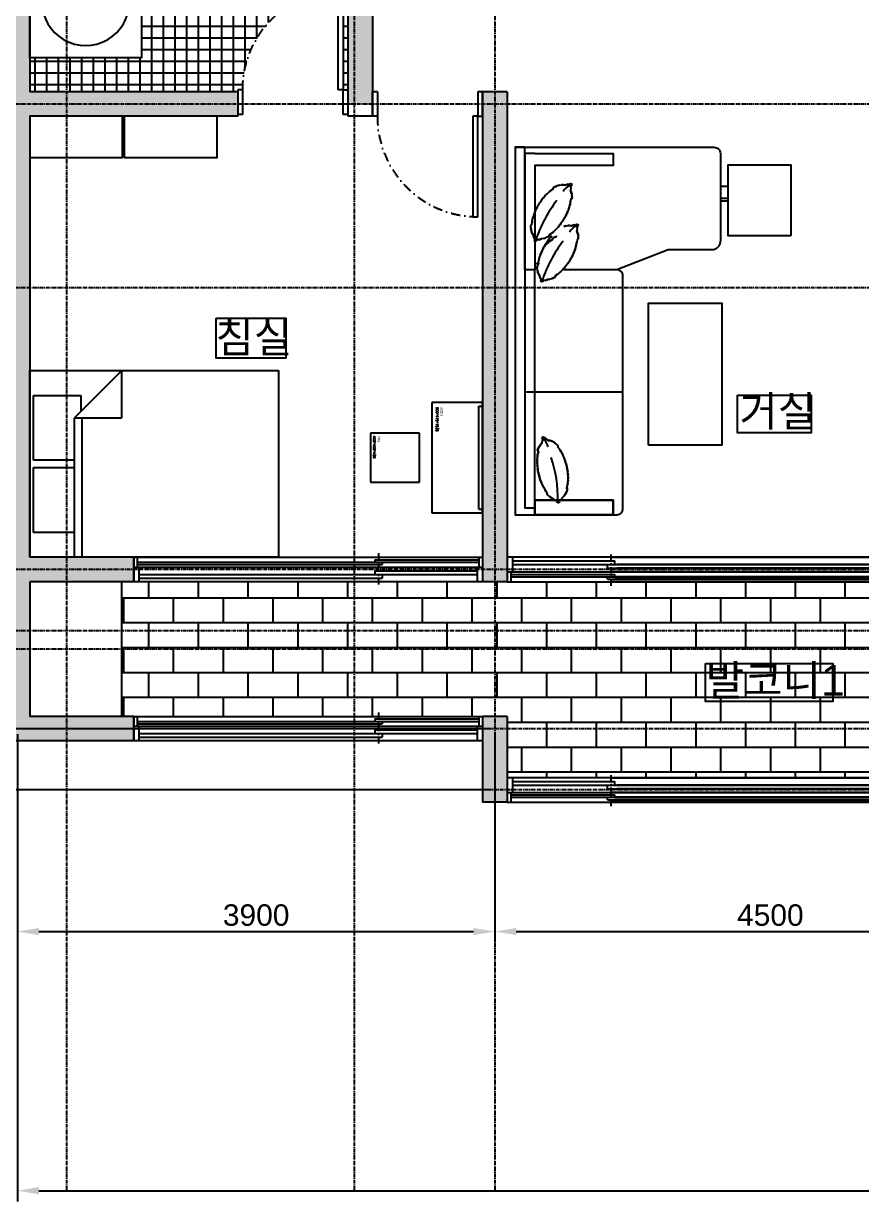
# Model space of a CAD drawing. Header units: millimetres. Extents: x 7699 to 36478, y 4216 to 23508.
# Drawn here: x 13811 to 20655, y 4216 to 13832 of the extents above; entities that cross this region are included whole.
import ezdxf

# ---------------------------------------------------------------- set-up
doc = ezdxf.new("R2010")
doc.units = ezdxf.units.MM
doc.linetypes.add('CENTER', pattern=[50.8, 31.75, -6.35, 6.35, -6.35])
doc.linetypes.add('DASHDOTX2', pattern=[50.8, 25.4, -12.7, 0, -12.7])
for name, color, linetype in [('1-47FUR-8HID', 9, 'Continuous'), ('CEN', 1, 'CENTER'), ('CON', 254, 'Continuous'), ('DIM', 7, 'Continuous'), ('FIN', 5, 'Continuous'), ('FUR', 6, 'Continuous'), ('HAT', 8, 'Continuous'), ('TXT', 2, 'Continuous'), ('WAL', 2, 'Continuous'), ('WIN', 4, 'Continuous'), ('참조선', 190, 'Continuous')]:
    doc.layers.add(name, color=color, linetype=linetype)
doc.styles.get("Standard").update_dxf_attribs({"font": 'arial.ttf'})
doc.styles.add('WHG', font='romans', dxfattribs={"bigfont": 'whgtxt'})
doc.dimstyles.new('사본 ISO-25', dxfattribs={"dimscale": 70, "dimtxt": 2.5, "dimasz": 2.5, "dimexe": 1.25, "dimexo": 0.625, "dimtad": 1, "dimdec": 0, "dimtxsty": 'Standard', "dimcen": 2.5, "dimadec": 0, "dimazin": 0, "dimtfac": 1, "dimtdec": 0, "dimtmove": 0, "dimatfit": 3, "dimfxl": 1, "dimarcsym": 0})

# ---------------------------------------------------------------- blocks, each defined once
blk = doc.blocks.new('창_2850')
for p, q in [((0, 200), (2850, 200)), ((0, 0), (0, 200)), ((0, 200), (2850, 200)), ((30, 120), (30, 200)), ((2820, 200), (2820, 120)), ((2850, 200), (2850, 0)), ((0, 120), (2850, 120)), ((30, 160), (2820, 160)), ((30, 140), (2030, 140)), ((45, 0), (45, 120)), ((1970, 180), (1970, 160)), ((1970, 180), (2820, 180)), ((2030, 160), (2030, 140)), ((2805, 120), (2805, 0)), ((2850, 0), (0, 0)), ((45, 60), (2805, 60)), ((45, 30), (2030, 30)), ((1970, 90), (2805, 90)), ((1970, 90), (1970, 60)), ((2030, 60), (2030, 30))]:
    blk.add_line(p, q)
at = {"linetype": 'DASHDOTX2', "ltscale": 2}
blk.add_line((2000, 232.8), (2000, -28.6), dxfattribs=at)
blk = doc.blocks.new('창_4300')
for p, q in [((0, 200), (3450, 200)), ((0, 0), (0, 200)), ((0, 200), (3450, 200)), ((30, 120), (30, 200)), ((4300, 200), (850, 200)), ((4300, 200), (850, 200)), ((4270, 120), (4270, 200)), ((4300, 0), (4300, 200)), ((0, 120), (3450, 120)), ((30, 160), (3420, 160)), ((30, 140), (880, 140)), ((45, 0), (45, 120)), ((820, 180), (820, 160)), ((820, 180), (3420, 180)), ((4300, 120), (850, 120)), ((3480, 180), (880, 180)), ((880, 160), (880, 140)), ((4270, 160), (880, 160)), ((3420, 160), (3420, 140)), ((4270, 140), (3420, 140)), ((3480, 180), (3480, 160)), ((4255, 0), (4255, 120)), ((3450, 0), (0, 0)), ((45, 60), (3405, 60)), ((45, 30), (880, 30)), ((820, 90), (3405, 90)), ((820, 90), (820, 60)), ((850, 0), (4300, 0)), ((880, 60), (880, 30)), ((3480, 90), (895, 90)), ((4255, 60), (895, 60)), ((3420, 60), (3420, 30)), ((4255, 30), (3420, 30)), ((3480, 90), (3480, 60))]:
    blk.add_line(p, q)
at = {"linetype": 'DASHDOTX2', "ltscale": 2}
for p, q in [((850, 232.8), (850, -28.6)), ((3450, 232.8), (3450, -28.6))]:
    blk.add_line(p, q, dxfattribs=at)
blk = doc.blocks.new('문_900')
for p, q in [((80, 1020), (40, 1020)), ((40, 1020), (40, 200)), ((80, 200), (80, 1020)), ((0, 200), (0, 0)), ((40, 200), (0, 200)), ((40, 0), (40, 200)), ((40, 200), (80, 200)), ((860, 0), (860, 200)), ((860, 200), (900, 200)), ((900, 200), (900, 0)), ((0, 0), (40, 0)), ((860, 0), (900, 0))]:
    blk.add_line(p, q)
at = {"linetype": 'DASHDOTX2', "ltscale": 3}
blk.add_arc((40, 200), 820, 0, 90, dxfattribs=at)
blk = doc.blocks.new('침대 - 퀸사이즈')
at = {"linetype": 'Continuous'}
for p, q in [((0, -80.00003), (0, 0)), ((0, 0), (59.99999, 0)), ((59.99999, 0), (59.99999, -80.00003)), ((7.99999, -1.2), (28.79998, -1.2)), ((7.99999, -14.4), (7.99999, -1.2)), ((28.79998, -1.2), (28.79998, -14.4)), ((31.19999, -1.2), (51.99999, -1.2)), ((31.19999, -14.4), (31.19999, -1.2)), ((51.99999, -1.2), (51.99999, -16.4)), ((0, -14.4), (44.8, -14.4)), ((59.99999, -29.6), (44.8, -14.4)), ((44.8, -14.4), (44.8, -29.6)), ((44.8, -16.8), (0, -16.8)), ((51.99999, -16.4), (46.79936, -16.4)), ((44.8, -29.6), (59.99999, -29.6)), ((59.99999, -80.00003), (0, -80.00003))]:
    blk.add_line(p, q, dxfattribs=at)
blk = doc.blocks.new('욕조 - 26 x 60 in.')
for p, q in [((8, -18), (10, -18)), ((9, -17), (9, -19))]:
    blk.add_line(p, q)
blk.add_lwpolyline([(0, -36), (0, 0), (60, 0), (60, -36)], close=True)
for points in [[(4, -30), (4, -6)], [(6, -4), (42, -4)], [(42, -32), (6, -32)]]:
    blk.add_lwpolyline(points)
for radius in [1.5, 1]:
    blk.add_circle((9, -18), radius)
for centre, radius, start, end in [((5.75, -5.75), 1.77, 81.8699, 188.1301), ((42, -18), 14, 270, 90), ((5.75, -30.25), 1.77, 171.8699, 278.1301)]:
    blk.add_arc(centre, radius, start, end)
blk = doc.blocks.new('*D71')
at = {"layer": 'Defpoints', "color": 0, "transparency": 16777216}
for p in [(17661.1, 8075), (10639.1, 7575), (17661.1, 7575)]:
    blk.add_point(p, dxfattribs=at)
at = {"layer": 'DIM', "color": 0, "lineweight": -2, "transparency": 16777216}
for p, q in [((17617.3, 8075), (10551.6, 8075)), ((10639.1, 7900), (10639.1, 7750)), ((17617.3, 7575), (10551.6, 7575))]:
    blk.add_line(p, q, dxfattribs=at)
at = {"layer": 'DIM', "color": 0, "transparency": 16777216}
for points in [[(10609.9, 7900), (10668.2, 7900), (10639.1, 8075)], [(10609.9, 7750), (10668.2, 7750), (10639.1, 7575)]]:
    blk.add_solid(points, dxfattribs=at)
at = {"layer": 'DIM', "color": 0, "transparency": 16777216, "insert": (10506, 7825), "char_height": 175, "attachment_point": 5, "rotation": 90}
blk.add_mtext('500', dxfattribs=at)
blk = doc.blocks.new('*D72')
at = {"layer": 'Defpoints', "color": 0, "transparency": 16777216}
for p in [(14161.1, 18775), (9834, 7575), (14161.1, 7575)]:
    blk.add_point(p, dxfattribs=at)
at = {"layer": 'DIM', "color": 0, "lineweight": -2, "transparency": 16777216}
for p, q in [((14117.3, 18775), (9746.5, 18775)), ((9834, 18600), (9834, 7750)), ((14117.3, 7575), (9746.5, 7575))]:
    blk.add_line(p, q, dxfattribs=at)
at = {"layer": 'DIM', "color": 0, "transparency": 16777216}
for points in [[(9804.8, 18600), (9863.2, 18600), (9834, 18775)], [(9804.8, 7750), (9863.2, 7750), (9834, 7575)]]:
    blk.add_solid(points, dxfattribs=at)
at = {"layer": 'DIM', "color": 0, "transparency": 16777216, "insert": (9700.9, 13175), "char_height": 175, "attachment_point": 5, "rotation": 90}
blk.add_mtext('11200', dxfattribs=at)
blk = doc.blocks.new('*D73')
at = {"layer": 'Defpoints', "color": 0, "transparency": 16777216}
for p in [(13761.1, 8075), (17661.1, 8075), (17661.1, 6419.3)]:
    blk.add_point(p, dxfattribs=at)
at = {"layer": 'DIM', "color": 0, "lineweight": -2, "transparency": 16777216}
for p, q in [((13761.1, 8031.3), (13761.1, 6331.8)), ((17661.1, 8031.3), (17661.1, 6331.8)), ((13936.1, 6419.3), (17486.1, 6419.3))]:
    blk.add_line(p, q, dxfattribs=at)
at = {"layer": 'DIM', "color": 0, "transparency": 16777216}
for points in [[(13936.1, 6448.5), (13936.1, 6390.1), (13761.1, 6419.3)], [(17486.1, 6448.5), (17486.1, 6390.1), (17661.1, 6419.3)]]:
    blk.add_solid(points, dxfattribs=at)
at = {"layer": 'DIM', "color": 0, "transparency": 16777216, "insert": (15711.1, 6552.5), "char_height": 175, "attachment_point": 5}
blk.add_mtext('3900', dxfattribs=at)
blk = doc.blocks.new('*D74')
at = {"layer": 'Defpoints', "color": 0, "transparency": 16777216}
for p in [(17661.1, 7575), (22161.1, 7575), (22161.1, 6419.3)]:
    blk.add_point(p, dxfattribs=at)
at = {"layer": 'DIM', "color": 0, "lineweight": -2, "transparency": 16777216}
for p, q in [((17661.1, 7531.3), (17661.1, 6331.8)), ((22161.1, 7531.3), (22161.1, 6331.8)), ((17836.1, 6419.3), (21986.1, 6419.3))]:
    blk.add_line(p, q, dxfattribs=at)
at = {"layer": 'DIM', "color": 0, "transparency": 16777216}
for points in [[(17836.1, 6448.5), (17836.1, 6390.1), (17661.1, 6419.3)], [(21986.1, 6448.5), (21986.1, 6390.1), (22161.1, 6419.3)]]:
    blk.add_solid(points, dxfattribs=at)
at = {"layer": 'DIM', "color": 0, "transparency": 16777216, "insert": (19911.1, 6552.4), "char_height": 175, "attachment_point": 5}
blk.add_mtext('4500', dxfattribs=at)
blk = doc.blocks.new('*D76')
at = {"layer": 'Defpoints', "color": 0, "transparency": 16777216}
for p in [(13761.1, 7575), (30561.1, 7575), (30561.1, 4303.3)]:
    blk.add_point(p, dxfattribs=at)
at = {"layer": 'DIM', "color": 0, "lineweight": -2, "transparency": 16777216}
for p, q in [((13761.1, 7531.3), (13761.1, 4215.8)), ((30561.1, 7531.3), (30561.1, 4215.8)), ((13936.1, 4303.3), (30386.1, 4303.3))]:
    blk.add_line(p, q, dxfattribs=at)
at = {"layer": 'DIM', "color": 0, "transparency": 16777216}
for points in [[(13936.1, 4332.5), (13936.1, 4274.1), (13761.1, 4303.3)], [(30386.1, 4332.5), (30386.1, 4274.1), (30561.1, 4303.3)]]:
    blk.add_solid(points, dxfattribs=at)
at = {"layer": 'DIM', "color": 0, "transparency": 16777216, "insert": (22161.1, 4436.4), "char_height": 175, "attachment_point": 5}
blk.add_mtext('16800', dxfattribs=at)

msp = doc.modelspace()

# ---------------------------------------------------------------- hatches: boundary and pattern name
at = {"layer": 'CON'}
h = msp.add_hatch(color=256, dxfattribs=at)
h.dxf.hatch_style = 1
h.paths.add_polyline_path([(15386.1, 18775), (14161.1, 18775), (14161.1, 17275), (14261.1, 17275), (14261.1, 18675), (15386.1, 18675)])
h.paths.add_polyline_path([(14161.1, 18875), (14061.1, 18875), (14061.1, 18775), (14161.1, 18775)])
h.paths.add_polyline_path([(15386.1, 18875), (14161.1, 18875), (14161.1, 18775), (15386.1, 18775)])
h.paths.add_polyline_path([(14161.1, 18775), (14061.1, 18775), (14061.1, 17275), (14161.1, 17275)])
h.paths.add_polyline_path([(14261.1, 17275), (14161.1, 17275), (14161.1, 15175), (16511.1, 15175), (16511.1, 15275), (14261.1, 15275)])
h.paths.add_polyline_path([(14161.1, 17275), (14061.1, 17275), (14061.1, 15275), (13761.1, 15275), (13761.1, 15175), (14161.1, 15175)])
h.paths.add_polyline_path([(14161.1, 15175), (13761.1, 15175), (13761.1, 13175), (14161.1, 13175), (14161.1, 13275), (13861.1, 13275), (13861.1, 15075), (14161.1, 15075)])
h.paths.add_polyline_path([(13761.1, 15175), (13661.1, 15175), (13661.1, 13175), (13761.1, 13175)])
h.paths.add_polyline_path([(16511.1, 15175), (14161.1, 15175), (14161.1, 15075), (16461.1, 15075), (16461.1, 13175), (16511.1, 13175)])
h.paths.add_polyline_path([(13761.1, 15275), (13661.1, 15275), (13661.1, 15175), (13761.1, 15175)])
h.paths.add_polyline_path([(16661.1, 15275), (16511.1, 15275), (16511.1, 15175), (16661.1, 15175)])
h.paths.add_polyline_path([(16661.1, 15175), (16511.1, 15175), (16511.1, 13175), (16661.1, 13175)])
h.paths.add_polyline_path([(15561.1, 13175), (14161.1, 13175), (14161.1, 13075), (15561.1, 13075)])
h.paths.add_polyline_path([(15561.1, 13275), (14161.1, 13275), (14161.1, 13175), (15561.1, 13175)], flags=17)
h.paths.add_polyline_path([(14161.1, 13175), (13761.1, 13175), (13761.1, 11675), (13861.1, 11675), (13861.1, 13075), (14161.1, 13075)])
h.paths.add_polyline_path([(13761.1, 13175), (13661.1, 13175), (13661.1, 11675), (13761.1, 11675)])
h.paths.add_polyline_path([(13761.1, 11675), (13661.1, 11675), (13661.1, 9375), (13761.1, 9375)])
h.paths.add_polyline_path([(13861.1, 11675), (13761.1, 11675), (13761.1, 9375), (14161.1, 9375), (14161.1, 9475), (13861.1, 9475)])
h.paths.add_polyline_path([(13761.1, 8725), (13661.1, 8725), (13661.1, 8075), (13761.1, 8075)])
h.paths.add_polyline_path([(13861.1, 8725), (13761.1, 8725), (13761.1, 8075), (14161.1, 8075), (14161.1, 8175), (13861.1, 8175)])
h.paths.add_polyline_path([(13861.1, 8875), (13761.1, 8875), (13761.1, 8725), (13861.1, 8725)])
h.paths.add_polyline_path([(13761.1, 8875), (13661.1, 8875), (13661.1, 8725), (13761.1, 8725)])
h.paths.add_polyline_path([(13761.1, 9375), (13661.1, 9375), (13661.1, 8875), (13761.1, 8875)])
h.paths.add_polyline_path([(13861.1, 9275), (14161.1, 9275), (14161.1, 9375), (13761.1, 9375), (13761.1, 8875), (13861.1, 8875)])
h.paths.add_polyline_path([(14711.1, 9375), (14161.1, 9375), (14161.1, 9275), (14711.1, 9275)])
h.paths.add_polyline_path([(14711.1, 9475), (14161.1, 9475), (14161.1, 9375), (14711.1, 9375)])
h.paths.add_polyline_path([(14711.1, 8175), (14161.1, 8175), (14161.1, 8075), (14711.1, 8075)])
h.paths.add_polyline_path([(13761.1, 8075), (13661.1, 8075), (13661.1, 7975), (13761.1, 7975)])
h.paths.add_polyline_path([(14161.1, 8075), (13761.1, 8075), (13761.1, 7975), (14161.1, 7975)])
h.paths.add_polyline_path([(14711.1, 8075), (14161.1, 8075), (14161.1, 7975), (14711.1, 7975)])
h.paths.add_polyline_path([(17661.1, 18875), (16961.1, 18875), (16961.1, 18775), (17661.1, 18775)])
h.paths.add_polyline_path([(17661.1, 18775), (16961.1, 18775), (16961.1, 18675), (17561.1, 18675), (17561.1, 17275), (17661.1, 17275)])
h.paths.add_polyline_path([(18111.1, 18775), (17661.1, 18775), (17661.1, 17275), (17761.1, 17275), (17761.1, 18675), (18111.1, 18675)])
h.paths.add_polyline_path([(18111.1, 18875), (17661.1, 18875), (17661.1, 18775), (18111.1, 18775)])
h.paths.add_polyline_path([(17661.1, 17275), (17561.1, 17275), (17561.1, 15175), (17661.1, 15175)])
h.paths.add_polyline_path([(17761.1, 17275), (17661.1, 17275), (17661.1, 15175), (17761.1, 15175)])
h.paths.add_polyline_path([(17661.1, 13175), (17561.1, 13175), (17561.1, 11675), (17661.1, 11675)])
h.paths.add_polyline_path([(17761.1, 13175), (17661.1, 13175), (17661.1, 11675), (17761.1, 11675)])
h.paths.add_polyline_path([(17761.1, 13275), (17661.1, 13275), (17661.1, 13175), (17761.1, 13175)])
h.paths.add_polyline_path([(17661.1, 13275), (17561.1, 13275), (17561.1, 13175), (17661.1, 13175)])
h.paths.add_polyline_path([(17661.1, 11675), (17561.1, 11675), (17561.1, 9375), (17661.1, 9375)])
h.paths.add_polyline_path([(17761.1, 11675), (17661.1, 11675), (17661.1, 9375), (17761.1, 9375), (17761.1, 9475)])
h.paths.add_polyline_path([(17661.1, 9375), (17561.1, 9375), (17561.1, 9275), (17661.1, 9275)])
h.paths.add_polyline_path([(17761.1, 9375), (17661.1, 9375), (17661.1, 9275), (17761.1, 9275)])
h.paths.add_polyline_path([(17661.1, 8075), (17561.1, 8075), (17561.1, 7975), (17561.1, 7575), (17661.1, 7575)])
h.paths.add_polyline_path([(17761.1, 8075), (17661.1, 8075), (17661.1, 7575), (17761.1, 7575), (17761.1, 7675)])
h.paths.add_polyline_path([(17661.1, 8175), (17561.1, 8175), (17561.1, 8075), (17661.1, 8075)])
h.paths.add_polyline_path([(17761.1, 8175), (17661.1, 8175), (17661.1, 8075), (17761.1, 8075)])
h.paths.add_polyline_path([(17661.1, 7575), (17561.1, 7575), (17561.1, 7475), (17661.1, 7475)])
h.paths.add_polyline_path([(17761.1, 7575), (17661.1, 7575), (17661.1, 7475), (17761.1, 7475)])
h.paths.add_polyline_path([(21261.1, 18875), (19011.1, 18875), (19011.1, 18775), (21261.1, 18775)])
h.paths.add_polyline_path([(21261.1, 18775), (19011.1, 18775), (19011.1, 18675), (21261.1, 18675)])
h.paths.add_polyline_path([(22161.1, 18875), (21261.1, 18875), (21261.1, 18775), (22161.1, 18775)])
h.paths.add_polyline_path([(22161.1, 18775), (21261.1, 18775), (21261.1, 18675), (22161.1, 18675)])
h.paths.add_polyline_path([(29161.1, 18875), (27411.1, 18875), (22161.1, 18875), (22161.1, 18775), (29161.1, 18775)])
h.paths.add_polyline_path([(29161.1, 18775), (22161.1, 18775), (22161.1, 18675), (24611.1, 18675), (27411.1, 18675), (29061.1, 18675), (29061.1, 17775), (24611.1, 17775), (24611.1, 17275), (24711.1, 17275), (24711.1, 17675), (29061.1, 17675), (29061.1, 17275), (29161.1, 17275)])
h.paths.add_polyline_path([(29261.1, 18775), (29161.1, 18775), (29161.1, 17275), (29261.1, 17275)])
h.paths.add_polyline_path([(29261.1, 18875), (29161.1, 18875), (29161.1, 18775), (29261.1, 18775)])
h.paths.add_polyline_path([(29161.1, 17275), (29061.1, 17275), (29061.1, 15525), (25611.1, 15525), (25611.1, 15425), (29061.1, 15425), (29061.1, 15175), (29161.1, 15175)])
h.paths.add_polyline_path([(29261.1, 17275), (29161.1, 17275), (29161.1, 15175), (29261.1, 15175)])
h.paths.add_polyline_path([(24711.1, 17275), (24611.1, 17275), (24611.1, 17175), (24611.1, 15425), (24711.1, 15425)])
h.paths.add_polyline_path([(29161.1, 15175), (29061.1, 15175), (29061.1, 14425), (29161.1, 14425)])
h.paths.add_polyline_path([(29261.1, 15075), (29261.1, 15175), (29161.1, 15175), (29161.1, 14425), (29261.1, 14425)])
h.paths.add_polyline_path([(29161.1, 13525), (29061.1, 13525), (29061.1, 13275), (22161.1, 13275), (22161.1, 13175), (29161.1, 13175)])
h.paths.add_polyline_path([(29261.1, 13525), (29161.1, 13525), (29161.1, 13175), (30561.1, 13175), (30561.1, 13275), (29261.1, 13275)])
h.paths.add_polyline_path([(30561.1, 13175), (29161.1, 13175), (29161.1, 13075), (30461.1, 13075), (30461.1, 11675), (30561.1, 11675)])
h.paths.add_polyline_path([(29161.1, 13175), (22161.1, 13175), (22161.1, 13075), (22261.1, 13075), (29161.1, 13075)])
h.paths.add_polyline_path([(30661.1, 13275), (30561.1, 13275), (30561.1, 13175), (30661.1, 13175)])
h.paths.add_polyline_path([(30661.1, 13175), (30561.1, 13175), (30561.1, 11675), (30661.1, 11675)])
h.paths.add_polyline_path([(30561.1, 11675), (30461.1, 11675), (30461.1, 9375), (30561.1, 9375)])
h.paths.add_polyline_path([(30661.1, 11675), (30561.1, 11675), (30561.1, 9375), (30661.1, 9375)])
h.paths.add_polyline_path([(22161.1, 13175), (22061.1, 13175), (22061.1, 13075), (22161.1, 13075)])
h.paths.add_polyline_path([(22161.1, 13275), (22061.1, 13275), (22061.1, 13175), (22161.1, 13175)])
h.paths.add_polyline_path([(22261.1, 11675), (22161.1, 11675), (22161.1, 9375), (22261.1, 9375)])
h.paths.add_polyline_path([(22161.1, 11675), (22061.1, 11675), (22061.1, 9375), (22161.1, 9375)])
h.paths.add_polyline_path([(22161.1, 12175), (22061.1, 12175), (22061.1, 11675), (22161.1, 11675)])
h.paths.add_polyline_path([(22261.1, 12175), (22161.1, 12175), (22161.1, 11675), (22261.1, 11675)])
h.paths.add_polyline_path([(22161.1, 9375), (22061.1, 9375), (22061.1, 8875), (22161.1, 8875)])
h.paths.add_polyline_path([(22161.1, 8875), (22061.1, 8875), (22061.1, 8725), (22161.1, 8725)])
h.paths.add_polyline_path([(22161.1, 8725), (22061.1, 8725), (22061.1, 8075), (22161.1, 8075)])
h.paths.add_polyline_path([(22161.1, 8075), (22061.1, 8075), (22061.1, 7575), (22161.1, 7575)])
h.paths.add_polyline_path([(22161.1, 7575), (22061.1, 7575), (22061.1, 7475), (22161.1, 7475)])
h.paths.add_polyline_path([(22261.1, 7575), (22161.1, 7575), (22161.1, 7475), (22261.1, 7475)])
h.paths.add_polyline_path([(22261.1, 7975), (22261.1, 8075), (22161.1, 8075), (22161.1, 7575), (22261.1, 7575)])
h.paths.add_polyline_path([(22261.1, 8725), (22161.1, 8725), (22161.1, 8075), (22261.1, 8075), (22261.1, 8175)])
h.paths.add_polyline_path([(22261.1, 8775), (22261.1, 8875), (22161.1, 8875), (22161.1, 8725), (22261.1, 8725)])
h.paths.add_polyline_path([(22261.1, 9375), (22161.1, 9375), (22161.1, 8875), (22261.1, 8875)])
h.paths.add_polyline_path([(29161.1, 8175), (28661.1, 8175), (28661.1, 8075), (29161.1, 8075)])
h.paths.add_polyline_path([(29161.1, 8075), (28661.1, 8075), (28661.1, 7975), (29161.1, 7975)])
h.paths.add_polyline_path([(30561.1, 8075), (29161.1, 8075), (29161.1, 7975), (30561.1, 7975)])
h.paths.add_polyline_path([(30561.1, 8725), (30461.1, 8725), (30461.1, 8175), (29161.1, 8175), (29161.1, 8075), (30561.1, 8075)])
h.paths.add_polyline_path([(30661.1, 8075), (30561.1, 8075), (30561.1, 7975), (30661.1, 7975)])
h.paths.add_polyline_path([(30661.1, 8725), (30561.1, 8725), (30561.1, 8075), (30661.1, 8075)])
h.paths.add_polyline_path([(30661.1, 8875), (30561.1, 8875), (30561.1, 8725), (30661.1, 8725)])
h.paths.add_polyline_path([(30561.1, 8875), (30461.1, 8875), (30461.1, 8775), (30461.1, 8725), (30561.1, 8725)])
h.paths.add_polyline_path([(30561.1, 9375), (30461.1, 9375), (30461.1, 8875), (30561.1, 8875)])
h.paths.add_polyline_path([(30661.1, 9375), (30561.1, 9375), (30561.1, 8875), (30661.1, 8875)])
at = {"layer": 'FIN'}
h = msp.add_hatch(dxfattribs=at)
h.set_pattern_fill('NET', color=256, scale=30)
h.paths.add_polyline_path([(28198.5, 17275), (28083, 17275), (28083, 16935), (27523, 16935), (27351.6, 17106.4), (25552.8, 17106.4), (25552.8, 17275), (25159.6, 17275, -0.448423), (25004.3, 16840.4, -0.132891), (24951.2, 16840.4, -0.448423), (24795.9, 17275), (24711.1, 17275), (24711.1, 15628.2), (24751.1, 15628.2), (24751.1, 16448.2), (24791.1, 16448.2), (24791.1, 16447.2, -0.399992), (25571.1, 15628.2), (25611.1, 15628.2), (25611.1, 15525), (29061.1, 15525), (29061.1, 16058), (28198.5, 16058)])
h.paths.add_polyline_path([(26546.8, 16388.6), (26546.8, 16768), (27327.5, 16768), (27327.5, 16388.6)], flags=0)
h.paths.add_polyline_path([(25552.8, 17675), (25244.5, 17675), (25244.5, 17471.8), (25079.4, 17471.8), (25130.2, 17319.5, -0.043191), (25159.6, 17275), (25552.8, 17275)])
h.paths.add_polyline_path([(24876.2, 17471.8), (24800, 17471.8), (24800, 17433.7), (24723.8, 17433.7), (24723.8, 17459.1), (24774.6, 17459.1), (24774.6, 17471.8), (24711.1, 17471.8), (24711.1, 17275), (24795.9, 17275, -0.043185), (24825.4, 17319.4)])
h.paths.add_polyline_path([(28198.5, 17675), (28083, 17675), (28083, 17275), (28198.5, 17275)])
h.paths.add_polyline_path([(16381.1, 14109.8), (16381.1, 14110.8), (16421.1, 14110.8), (16421.1, 13290.8), (16461.1, 13290.8), (16461.1, 15075), (15779.8, 15075), (15779.8, 14535), (14879.8, 14535), (14879.8, 15075), (14775.5, 15075), (14775.5, 13551), (14161.1, 13551), (14161.1, 13275), (15561.1, 13275), (15561.1, 13290.8), (15601.1, 13290.8, -0.399992)])
h.paths.add_polyline_path([(14802.3, 14024.9), (14802.3, 14360.2), (15627.8, 14360.2), (15627.8, 14024.9)], flags=16)
h.paths.add_polyline_path([(15992, 14714.7), (16042.8, 14867.1), (15966.6, 14867.1), (15966.6, 14829), (15890.4, 14829), (15890.4, 14854.4), (15941.2, 14854.4), (15941.2, 14867.1), (15877.7, 14867.1), (15877.7, 15070.3), (16411.1, 15070.3), (16411.1, 14867.1), (16246, 14867.1), (16296.8, 14714.7, -0.501323), (16170.9, 14235.6, -0.132891), (16117.8, 14235.6, -0.501317)], flags=16)
h.paths.add_polyline_path([(16042.8, 14714.7), (16246, 14714.7, -0.48008), (16186.1, 14269.6, -0.215004), (16102.6, 14269.6, -0.48008)], flags=0)
h.paths.add_polyline_path([(15903.1, 14917.9), (15903.1, 15019.5, -0.5), (15928.5, 15044.9), (16360.3, 15044.9, -0.5), (16385.7, 15019.5), (16385.7, 14917.9, -0.5), (16360.3, 14892.5), (15928.5, 14892.5, -0.5)], flags=0)
h.paths.add_polyline_path([(14161.1, 13551), (13861.1, 13551), (13861.1, 13275), (14161.1, 13275)])
h.paths.add_polyline_path([(26500, 16382.5), (27418.3, 16382.5), (27418.3, 16811.3), (26500, 16811.3)], flags=24)
h.paths.add_polyline_path([(14751.5, 13981.1), (15669.8, 13981.1), (15669.8, 14409.9), (14751.5, 14409.9)], flags=25)
at = {"layer": 'HAT'}
h = msp.add_hatch(dxfattribs=at)
h.set_pattern_fill('AR-B816', color=256)
h.paths.add_polyline_path([(21261.1, 9275), (18611.1, 9275), (17761.1, 9275), (17661.1, 9275), (17661.1, 8875), (21261.1, 8875)])
h.paths.add_polyline_path([(21261.1, 8875), (17661.1, 8875), (17661.1, 8725), (21261.1, 8725)])
h.paths.add_polyline_path([(21261.1, 8725), (17661.1, 8725), (17661.1, 8175), (17761.1, 8175), (17761.1, 8075), (21261.1, 8075)])
h.paths.add_polyline_path([(21261.1, 8075), (17761.1, 8075), (17761.1, 7675), (21211.1, 7675), (21261.1, 7675)])
h.paths.add_polyline_path([(22061.1, 8075), (21261.1, 8075), (21261.1, 7675), (22061.1, 7675)])
h.paths.add_polyline_path([(22061.1, 8625), (22061.1, 8725), (21261.1, 8725), (21261.1, 8075), (22061.1, 8075)])
h.paths.add_polyline_path([(22061.1, 8875), (21261.1, 8875), (21261.1, 8725), (22061.1, 8725)])
h.paths.add_polyline_path([(22061.1, 9275), (21261.1, 9275), (21261.1, 8875), (22061.1, 8875)])
h.paths.add_polyline_path([(29061.1, 18675), (27411.1, 18675), (24811.1, 18675), (24811.1, 18635, -0.399992), (25630.1, 17855), (25631.1, 17855), (25631.1, 17815), (24811.1, 17815), (24811.1, 17775), (29061.1, 17775)])
h.paths.add_polyline_path([(26426.6, 18012.9), (27441.1, 18012.9), (27441.1, 18441.1), (26426.6, 18441.1)], flags=24)
h = msp.add_hatch(dxfattribs=at)
h.set_pattern_fill('AR-B816', color=256)
h.paths.add_polyline_path([(16511.1, 9275), (14711.1, 9275), (14611.1, 9275), (14611.1, 8875), (16511.1, 8875)])
h.paths.add_polyline_path([(16511.1, 8875), (14611.1, 8875), (14611.1, 8725), (16511.1, 8725)])
h.paths.add_polyline_path([(16511.1, 8725), (14611.1, 8725), (14611.1, 8175), (14711.1, 8175), (16511.1, 8175)])
h.paths.add_polyline_path([(17661.1, 9275), (17561.1, 9275), (16511.1, 9275), (16511.1, 8875), (17661.1, 8875)])
h.paths.add_polyline_path([(17661.1, 8875), (16511.1, 8875), (16511.1, 8725), (17661.1, 8725)])
h.paths.add_polyline_path([(17661.1, 8725), (16511.1, 8725), (16511.1, 8175), (17561.1, 8175), (17661.1, 8175)])

# ---------------------------------------------------------------- linework, layer by layer
at = {"layer": '1-47FUR-8HID'}
msp.add_lwpolyline([(18648.7, 12822.2), (18648.7, 12824)], dxfattribs=at)
at = {"layer": 'CEN'}
for p, q in [((14161.1, 22325.7), (14161.1, 4303.3)), ((16511.1, 22325.7), (16511.1, 4303.3)), ((17661.1, 22325.7), (17661.1, 4303.3)), ((36477.9, 13175), (8879.4, 13175)), ((36477.9, 11675), (8879.4, 11675)), ((36477.9, 9375), (8879.4, 9375)), ((36477.9, 8875), (8879.4, 8875)), ((36477.9, 8725), (8879.4, 8725)), ((36477.9, 8075), (8879.4, 8075)), ((36477.9, 7575), (8879.4, 7575))]:
    msp.add_line(p, q, dxfattribs=at)
at = {"layer": 'FUR'}
for p, q in [((17826.3, 12822.2), (17826.3, 11822.2)), ((17906.3, 12822.2), (18686.3, 12822.2)), ((19448.4, 11984.1), (19075.2, 11984.1)), ((17986.3, 11872.2), (18015.7, 11872.2)), ((18006, 11850.6), (18014.5, 11861)), ((18006, 11850.6), (18014.5, 11861)), ((18008.2, 11819.1), (18006.4, 11835)), ((18008.2, 11819.1), (18006.4, 11835)), ((18017.3, 11788), (18011.8, 11803.2)), ((18017.3, 11788), (18011.8, 11803.2)), ((18700.4, 10822.2), (17906.3, 10822.2)), ((18706.3, 9872.2), (18706.3, 9902.2))]:
    msp.add_line(p, q, dxfattribs=at)
at = {"layer": 'FUR', "color": 9}
for p, q in [((18157.7, 12503), (18172.6, 12508.8)), ((18157.7, 12503), (18172.6, 12508.8)), ((18188.3, 12513.1), (18204.3, 12515.3)), ((18188.3, 12513.1), (18204.3, 12515.3)), ((18048.3, 12398.4), (18053.8, 12405.5)), ((18048.3, 12398.4), (18053.8, 12405.5)), ((18059.7, 12412.7), (18065.9, 12420.1)), ((18059.7, 12412.7), (18065.9, 12420.1)), ((18072.7, 12427.6), (18079.9, 12435.2)), ((18072.7, 12427.6), (18079.9, 12435.2)), ((18096.2, 12451.1), (18105.4, 12459.3)), ((18096.2, 12451.1), (18105.4, 12459.3)), ((18115.5, 12467.5), (18126.5, 12475.7)), ((18115.5, 12467.5), (18126.5, 12475.7)), ((18138.4, 12483.7), (18143.6, 12496.1)), ((18138.4, 12483.7), (18143.6, 12496.1)), ((18281.2, 12499), (18279.7, 12469.8)), ((18281.2, 12499), (18279.7, 12469.8)), ((18288.8, 12438.7), (18290.6, 12422.8)), ((18288.8, 12438.7), (18290.6, 12422.8)), ((17992.9, 12304.6), (17996.6, 12312.8)), ((17992.9, 12304.6), (17996.6, 12312.8)), ((18008, 12335.7), (18011.9, 12342.9)), ((18008, 12335.7), (18011.9, 12342.9)), ((18016, 12350), (18020.1, 12357)), ((18016, 12350), (18020.1, 12357)), ((18024.4, 12363.9), (18028.8, 12370.8)), ((18024.4, 12363.9), (18028.8, 12370.8)), ((18033.3, 12377.6), (18038.1, 12384.5)), ((18033.3, 12377.6), (18038.1, 12384.5)), ((18265.3, 12323.3), (18261.9, 12313.4)), ((18265.3, 12323.3), (18261.9, 12313.4)), ((18271.8, 12345.1), (18268.6, 12333.9)), ((18271.8, 12345.1), (18268.6, 12333.9)), ((18277.3, 12369.8), (18274.7, 12357.1)), ((18277.3, 12369.8), (18274.7, 12357.1)), ((18280.9, 12397.7), (18279.4, 12383.4)), ((18280.9, 12397.7), (18279.4, 12383.4)), ((17966.7, 12221.1), (17969.3, 12233.9)), ((17966.7, 12221.1), (17969.3, 12233.9)), ((17972.2, 12245.8), (17975.4, 12257.1)), ((17972.2, 12245.8), (17975.4, 12257.1)), ((17978.7, 12267.6), (17982.1, 12277.6)), ((17978.7, 12267.6), (17982.1, 12277.6)), ((17985.6, 12287.1), (17989.2, 12296)), ((17985.6, 12287.1), (17989.2, 12296)), ((18215.3, 12220.2), (18210.7, 12213.3)), ((18215.3, 12220.2), (18210.7, 12213.3)), ((18223.9, 12234), (18219.6, 12227.1)), ((18223.9, 12234), (18219.6, 12227.1)), ((18236, 12255.3), (18232, 12248)), ((18236, 12255.3), (18232, 12248)), ((18247.4, 12278.2), (18243.7, 12270.3)), ((18247.4, 12278.2), (18243.7, 12270.3)), ((17955, 12167.3), (17954.6, 12182.9)), ((17955, 12167.3), (17954.6, 12182.9)), ((17965.9, 12120.3), (17960.3, 12135.5)), ((17965.9, 12120.3), (17960.3, 12135.5)), ((17963.1, 12193.2), (17964.6, 12207.6)), ((17963.1, 12193.2), (17964.6, 12207.6)), ((18156.3, 12147.8), (18147.8, 12139.8)), ((18156.3, 12147.8), (18147.8, 12139.8)), ((18171.3, 12163.4), (18164.1, 12155.7)), ((18171.3, 12163.4), (18164.1, 12155.7)), ((18205.9, 12206.5), (18200.9, 12199.5)), ((18205.9, 12206.5), (18200.9, 12199.5)), ((18239.7, 12180.8), (18255.7, 12183)), ((18239.7, 12180.8), (18255.7, 12183)), ((18332.6, 12166.8), (18331.1, 12137.5)), ((18332.6, 12166.8), (18331.1, 12137.5)), ((17978.9, 12086.3), (17973.7, 12106.3)), ((17978.9, 12086.3), (17973.7, 12106.3)), ((18020.4, 12067.1), (18005.1, 12070.4)), ((18020.4, 12067.1), (18005.1, 12070.4)), ((18057.3, 12077), (18041.2, 12074.8)), ((18057.3, 12077), (18041.2, 12074.8)), ((18067.4, 12017.7), (18071.5, 12024.7)), ((18067.4, 12017.7), (18071.5, 12024.7)), ((18072.6, 12020.7), (18080.4, 12028.6)), ((18072.6, 12020.7), (18080.4, 12028.6)), ((18087.9, 12087), (18073, 12081.2)), ((18087.9, 12087), (18073, 12081.2)), ((18075.8, 12031.6), (18080.2, 12038.5)), ((18075.8, 12031.6), (18080.2, 12038.5)), ((18098.1, 12044.8), (18108.2, 12053)), ((18098.1, 12044.8), (18108.2, 12053)), ((18099.7, 12066.1), (18105.2, 12073.2)), ((18099.7, 12066.1), (18105.2, 12073.2)), ((18117.5, 12115.3), (18105.6, 12107.2)), ((18117.5, 12115.3), (18105.6, 12107.2)), ((18111.1, 12080.5), (18117.3, 12087.8)), ((18111.1, 12080.5), (18117.3, 12087.8)), ((18131.1, 12069.2), (18136.3, 12081.5)), ((18131.1, 12069.2), (18136.3, 12081.5)), ((18332.3, 12065.5), (18330.8, 12051.1)), ((18332.3, 12065.5), (18330.8, 12051.1)), ((18340.2, 12106.4), (18342, 12090.5)), ((18340.2, 12106.4), (18342, 12090.5)), ((18026.8, 11924.8), (18030.1, 11935.4)), ((18026.8, 11924.8), (18030.1, 11935.4)), ((18037, 11954.8), (18040.6, 11963.7)), ((18037, 11954.8), (18040.6, 11963.7)), ((18048, 11980.5), (18051.8, 11988.4)), ((18048, 11980.5), (18051.8, 11988.4)), ((18059.4, 12003.4), (18063.4, 12010.7)), ((18059.4, 12003.4), (18063.4, 12010.7)), ((18298.8, 11945.9), (18295.1, 11938)), ((18298.8, 11945.9), (18295.1, 11938)), ((18309.8, 11971.6), (18306.2, 11962.7)), ((18309.8, 11971.6), (18306.2, 11962.7)), ((18316.7, 11991), (18313.3, 11981.1)), ((18316.7, 11991), (18313.3, 11981.1)), ((18016, 11875.3), (18018.1, 11888.8)), ((18016, 11875.3), (18018.1, 11888.8)), ((18020.7, 11901.6), (18023.6, 11913.6)), ((18020.7, 11901.6), (18023.6, 11913.6)), ((18222.8, 11831.1), (18215.5, 11823.4)), ((18222.8, 11831.1), (18215.5, 11823.4)), ((18252.3, 11867.3), (18247.1, 11860.3)), ((18252.3, 11867.3), (18247.1, 11860.3)), ((18271, 11894.8), (18266.7, 11887.9)), ((18271, 11894.8), (18266.7, 11887.9)), ((18283.5, 11915.8), (18279.4, 11908.7)), ((18283.5, 11915.8), (18279.4, 11908.7)), ((18042.5, 11744.6), (18030.3, 11754)), ((18042.5, 11744.6), (18030.3, 11754)), ((18071.8, 11734.9), (18056.5, 11738.2)), ((18071.8, 11734.9), (18056.5, 11738.2)), ((18124.4, 11748.9), (18108.7, 11744.7)), ((18124.4, 11748.9), (18108.7, 11744.7)), ((18179.9, 11791.2), (18169, 11783)), ((18179.9, 11791.2), (18169, 11783)), ((18199.2, 11807.6), (18190, 11799.4)), ((18199.2, 11807.6), (18190, 11799.4)), ((18030.6, 10391.2), (18022.1, 10377.4)), ((18030.6, 10391.2), (18022.1, 10377.4)), ((18049, 10431.9), (18040.8, 10403.8)), ((18049, 10431.9), (18040.8, 10403.8)), ((18077.1, 10444.8), (18062.5, 10439.9)), ((18077.1, 10444.8), (18062.5, 10439.9)), ((18141.4, 10414.7), (18126.9, 10422.1)), ((18141.4, 10414.7), (18126.9, 10422.1)), ((18167, 10395.2), (18154.8, 10405.6)), ((18167, 10395.2), (18154.8, 10405.6)), ((18016.1, 10336.1), (18012.8, 10322.1)), ((18016.1, 10336.1), (18012.8, 10322.1)), ((18178.9, 10370.7), (18178, 10384)), ((18178.9, 10370.7), (18178, 10384)), ((18195.2, 10347.9), (18187.5, 10359.2)), ((18195.2, 10347.9), (18187.5, 10359.2)), ((18222.6, 10296.1), (18218.3, 10305.7)), ((18222.6, 10296.1), (18218.3, 10305.7)), ((18006.5, 10260.7), (18006.4, 10250.1)), ((18006.5, 10260.7), (18006.4, 10250.1)), ((18006.6, 10240.1), (18007.1, 10230.4)), ((18006.6, 10240.1), (18007.1, 10230.4)), ((18007.5, 10283.4), (18006.8, 10271.8)), ((18007.5, 10283.4), (18006.8, 10271.8)), ((18008.6, 10212.2), (18009.5, 10203.5)), ((18008.6, 10212.2), (18009.5, 10203.5)), ((18230, 10277.8), (18226.5, 10286.8)), ((18230, 10277.8), (18226.5, 10286.8)), ((18236.1, 10260.6), (18233.2, 10269.1)), ((18236.1, 10260.6), (18233.2, 10269.1)), ((18241.2, 10244.1), (18238.7, 10252.2)), ((18241.2, 10244.1), (18238.7, 10252.2)), ((18247.4, 10220.1), (18245.5, 10228.1)), ((18247.4, 10220.1), (18245.5, 10228.1)), ((18250.8, 10204.2), (18249.2, 10212.2)), ((18250.8, 10204.2), (18249.2, 10212.2)), ((18253.6, 10188.1), (18252.3, 10196.2)), ((18253.6, 10188.1), (18252.3, 10196.2)), ((18013.2, 10178.7), (18014.7, 10170.7)), ((18013.2, 10178.7), (18014.7, 10170.7)), ((18018.1, 10154.8), (18020, 10146.8)), ((18018.1, 10154.8), (18020, 10146.8)), ((18022.1, 10138.9), (18024.3, 10130.8)), ((18022.1, 10138.9), (18024.3, 10130.8)), ((18026.7, 10122.6), (18029.4, 10114.3)), ((18026.7, 10122.6), (18029.4, 10114.3)), ((18035.5, 10097.1), (18039, 10088.1)), ((18035.5, 10097.1), (18039, 10088.1)), ((18256.9, 10162.7), (18255.9, 10171.4)), ((18256.9, 10162.7), (18255.9, 10171.4)), ((18258.8, 10134.8), (18258.4, 10144.4)), ((18258.8, 10134.8), (18258.4, 10144.4)), ((18258.7, 10103.1), (18259, 10114.2)), ((18258.7, 10103.1), (18259, 10114.2)), ((18042.9, 10078.8), (18047.2, 10069.2)), ((18042.9, 10078.8), (18047.2, 10069.2)), ((18052, 10059.2), (18057.4, 10048.8)), ((18052, 10059.2), (18057.4, 10048.8)), ((18063.4, 10038.1), (18070.2, 10027)), ((18063.4, 10038.1), (18070.2, 10027)), ((18086.6, 10004.2), (18085.7, 9990.5)), ((18086.6, 10004.2), (18085.7, 9990.5)), ((18248.5, 10011.6), (18254, 10026.2)), ((18248.5, 10011.6), (18254, 10026.2)), ((18252.7, 10052.8), (18255.1, 10066.3)), ((18252.7, 10052.8), (18255.1, 10066.3)), ((18256.8, 10079.2), (18258, 10091.5)), ((18256.8, 10079.2), (18258, 10091.5)), ((18096.7, 9979.3), (18108.9, 9968.9)), ((18096.7, 9979.3), (18108.9, 9968.9)), ((18122.3, 9959.8), (18136.8, 9952.5)), ((18122.3, 9959.8), (18136.8, 9952.5)), ((18199.4, 9942.9), (18210.9, 9960.1)), ((18199.4, 9942.9), (18210.9, 9960.1)), ((18222.8, 9970.8), (18233.1, 9983.3)), ((18222.8, 9970.8), (18233.1, 9983.3))]:
    msp.add_line(p, q, dxfattribs=at)
at = {"layer": 'FUR', "linetype": 'Continuous'}
for p, q in [((17146.1, 10737.3), (17146.1, 9837.3)), ((17561.1, 10737.3), (17146.1, 10737.3)), ((17531.1, 9867.3), (17531.1, 10707.3)), ((17531.1, 10707.3), (17561.1, 10707.3)), ((17561.1, 9837.3), (17561.1, 10737.3)), ((17046.1, 10487.3), (16646.1, 10487.3)), ((16646.1, 10487.3), (16646.1, 10087.3)), ((17046.1, 10087.3), (17046.1, 10487.3)), ((16646.1, 10087.3), (17046.1, 10087.3)), ((17146.1, 9837.3), (17561.1, 9837.3)), ((17531.1, 9867.3), (17561.1, 9867.3))]:
    msp.add_line(p, q, dxfattribs=at)
at = {"layer": 'FUR'}
for points in [[(13861.1, 12738.4), (14618.6, 12738.4), (14618.6, 13075), (13861.1, 13075)], [(14634.2, 12738.4), (15391.7, 12738.4), (15391.7, 13075), (14634.2, 13075)], [(20077.1, 12098.6), (19567.1, 12098.6), (19567.1, 12678.5), (20077.1, 12678.5)], [(18006.4, 11835), (18006, 11850.6)], [(18011.8, 11803.2), (18008.2, 11819.1)], [(18914.7, 10389.1), (18914.7, 11549.1), (19514.7, 11549.1), (19514.7, 10389.1)], [(18626.3, 9822.2), (18626.3, 9942.2), (17986.3, 9942.2), (17986.3, 9822.2)], [(18626.3, 9942.2), (18626.3, 9822.2), (17986.3, 9822.2), (17986.3, 9942.2)]]:
    msp.add_lwpolyline(points, close=True, dxfattribs=at)
for points in [[(17986.3, 12771.3), (17906.3, 12771.3), (17906.3, 11822.2), (17906.3, 12822.2), (17826.3, 12822.2), (19453.3, 12822.2, -0.414214), (19503.3, 12772.2), (19503.3, 12060, -0.323516), (19448.4, 11984.1)], [(17826.3, 11822.2), (17826.3, 9822.2), (18656.3, 9822.2, 0.414214), (18706.3, 9872.2), (18706.3, 11772.2, 0.414214), (18656.3, 11822.2)]]:
    msp.add_lwpolyline(points, format="xyb", dxfattribs=at)
for points in [[(17986.3, 12772.2), (18626.3, 12772.2), (18626.3, 12672.2), (17986.3, 12672.2), (17986.3, 11822.2), (17906.3, 11822.2), (17906.3, 9877.3), (17986.3, 9877.3), (17986.3, 11822.2), (17906.3, 11822.2)], [(19075.2, 11984.1), (18656.3, 11822.2), (18214.3, 11822.2)]]:
    msp.add_lwpolyline(points, dxfattribs=at)
at = {"layer": 'FUR', "color": 9}
for points in [[(18143.6, 12496.1), (18157.7, 12503)], [(18172.6, 12508.8), (18188.3, 12513.1)], [(18204.3, 12515.3), (18220.3, 12514.9)], [(18220.3, 12514.9), (18235.6, 12511.5)], [(18235.6, 12511.5), (18258.9, 12520.4)], [(18258.9, 12520.4), (18271.1, 12511)], [(18271.1, 12511), (18281.2, 12499)], [(18053.8, 12405.5), (18059.7, 12412.7)], [(18065.9, 12420.1), (18072.7, 12427.6)], [(18079.9, 12435.2), (18087.7, 12443.1)], [(18087.7, 12443.1), (18096.2, 12451.1)], [(18105.4, 12459.3), (18115.5, 12467.5)], [(18126.5, 12475.7), (18138.4, 12483.7)], [(18279.7, 12469.8), (18285.2, 12454.5)], [(18291, 12407.1), (18280.9, 12397.7)], [(18285.2, 12454.5), (18288.8, 12438.7)], [(18290.6, 12422.8), (18291, 12407.1)], [(17996.6, 12312.8), (18000.3, 12320.6)], [(18000.3, 12320.6), (18004.1, 12328.3)], [(18004.1, 12328.3), (18008, 12335.7)], [(18011.9, 12342.9), (18016, 12350)], [(18020.1, 12357), (18024.4, 12363.9)], [(18028.8, 12370.8), (18033.3, 12377.6)], [(18038.1, 12384.5), (18043.1, 12391.4)], [(18043.1, 12391.4), (18048.3, 12398.4)], [(18261.9, 12313.4), (18258.4, 12303.9)], [(18268.6, 12333.9), (18265.3, 12323.3)], [(18274.7, 12357.1), (18271.8, 12345.1)], [(18279.4, 12383.4), (18277.3, 12369.8)], [(17964.6, 12207.6), (17966.7, 12221.1)], [(17969.3, 12233.9), (17972.2, 12245.8)], [(17975.4, 12257.1), (17978.7, 12267.6)], [(17982.1, 12277.6), (17985.6, 12287.1)], [(17989.2, 12296), (17992.9, 12304.6)], [(18210.7, 12213.3), (18205.9, 12206.5)], [(18219.6, 12227.1), (18215.3, 12220.2)], [(18228, 12241), (18223.9, 12234)], [(18232, 12248), (18228, 12241)], [(18239.9, 12262.7), (18236, 12255.3)], [(18243.7, 12270.3), (18239.9, 12262.7)], [(18251.1, 12286.4), (18247.4, 12278.2)], [(18254.8, 12295), (18251.1, 12286.4)], [(18258.4, 12303.9), (18254.8, 12295)], [(17954.6, 12182.9), (17963.1, 12193.2)], [(17956.8, 12151.3), (17955, 12167.3)], [(17960.3, 12135.5), (17956.8, 12151.3)], [(17973.7, 12106.3), (17965.9, 12120.3)], [(18128.5, 12123.5), (18117.5, 12115.3)], [(18138.6, 12131.7), (18128.5, 12123.5)], [(18147.8, 12139.8), (18138.6, 12131.7)], [(18164.1, 12155.7), (18156.3, 12147.8)], [(18178.1, 12170.9), (18171.3, 12163.4)], [(18184.3, 12178.2), (18178.1, 12170.9)], [(18190.2, 12185.5), (18184.3, 12178.2)], [(18195.7, 12192.6), (18190.2, 12185.5)], [(18200.9, 12199.5), (18195.7, 12192.6)], [(18224, 12176.5), (18239.7, 12180.8)], [(18255.7, 12183), (18271.7, 12182.6)], [(18271.7, 12182.6), (18287, 12179.3)], [(18287, 12179.3), (18310.3, 12188.2)], [(18310.3, 12188.2), (18322.5, 12178.8)], [(18322.5, 12178.8), (18332.6, 12166.8)], [(18331.1, 12137.5), (18336.6, 12122.3)], [(18336.6, 12122.3), (18340.2, 12106.4)], [(17991.1, 12076.9), (17978.9, 12086.3)], [(18005.1, 12070.4), (17991.1, 12076.9)], [(18041.2, 12074.8), (18020.4, 12067.1)], [(18073, 12081.2), (18057.3, 12077)], [(18065.4, 12013.1), (18072.6, 12020.7)], [(18071.5, 12024.7), (18075.8, 12031.6)], [(18080.2, 12038.5), (18084.7, 12045.4)], [(18080.4, 12028.6), (18088.9, 12036.6)], [(18084.7, 12045.4), (18089.5, 12052.2)], [(18101.9, 12094), (18087.9, 12087)], [(18088.9, 12036.6), (18098.1, 12044.8)], [(18089.5, 12052.2), (18094.5, 12059.1)], [(18094.5, 12059.1), (18099.7, 12066.1)], [(18105.6, 12107.2), (18101.9, 12094)], [(18105.2, 12073.2), (18111.1, 12080.5)], [(18108.2, 12053), (18119.2, 12061.2)], [(18117.3, 12087.8), (18124.1, 12095.3)], [(18119.2, 12061.2), (18131.1, 12069.2)], [(18136.3, 12081.5), (18150.4, 12088.4)], [(18150.4, 12088.4), (18165.3, 12094.3)], [(18326.1, 12024.8), (18323.2, 12012.8)], [(18328.7, 12037.6), (18326.1, 12024.8)], [(18330.8, 12051.1), (18328.7, 12037.6)], [(18342.4, 12074.8), (18332.3, 12065.5)], [(18342, 12090.5), (18342.4, 12074.8)], [(18023.6, 11913.6), (18026.8, 11924.8)], [(18030.1, 11935.4), (18033.5, 11945.3)], [(18033.5, 11945.3), (18037, 11954.8)], [(18040.6, 11963.7), (18044.3, 11972.3)], [(18044.3, 11972.3), (18048, 11980.5)], [(18051.8, 11988.4), (18055.6, 11996)], [(18055.6, 11996), (18059.4, 12003.4)], [(18063.4, 12010.7), (18067.4, 12017.7)], [(18291.3, 11930.4), (18287.4, 11923)], [(18295.1, 11938), (18291.3, 11930.4)], [(18302.5, 11954.1), (18298.8, 11945.9)], [(18306.2, 11962.7), (18302.5, 11954.1)], [(18313.3, 11981.1), (18309.8, 11971.6)], [(18320, 12001.6), (18316.7, 11991)], [(18323.2, 12012.8), (18320, 12001.6)], [(18014.5, 11861), (18016, 11875.3)], [(18018.1, 11888.8), (18020.7, 11901.6)], [(18229.5, 11838.6), (18222.8, 11831.1)], [(18235.7, 11845.9), (18229.5, 11838.6)], [(18241.6, 11853.2), (18235.7, 11845.9)], [(18247.1, 11860.3), (18241.6, 11853.2)], [(18257.3, 11874.2), (18252.3, 11867.3)], [(18262.1, 11881.1), (18257.3, 11874.2)], [(18266.7, 11887.9), (18262.1, 11881.1)], [(18275.3, 11901.7), (18271, 11894.8)], [(18279.4, 11908.7), (18275.3, 11901.7)], [(18287.4, 11923), (18283.5, 11915.8)], [(18025.1, 11774.1), (18017.3, 11788)], [(18030.3, 11754), (18025.1, 11774.1)], [(18056.5, 11738.2), (18042.5, 11744.6)], [(18092.7, 11742.5), (18071.8, 11734.9)], [(18108.7, 11744.7), (18092.7, 11742.5)], [(18139.3, 11754.8), (18124.4, 11748.9)], [(18153.3, 11761.7), (18139.3, 11754.8)], [(18157, 11775), (18153.3, 11761.7)], [(18169, 11783), (18157, 11775)], [(18190, 11799.4), (18179.9, 11791.2)], [(18207.7, 11815.6), (18199.2, 11807.6)], [(18215.5, 11823.4), (18207.7, 11815.6)], [(18040.8, 10403.8), (18030.6, 10391.2)], [(18062.5, 10439.9), (18049, 10431.9)], [(18096.2, 10428.8), (18077.1, 10444.8)], [(18111.7, 10426.9), (18096.2, 10428.8)], [(18126.9, 10422.1), (18111.7, 10426.9)], [(18154.8, 10405.6), (18141.4, 10414.7)], [(18178, 10384), (18167, 10395.2)], [(18008.6, 10295.7), (18007.5, 10283.4)], [(18010.4, 10308.6), (18008.6, 10295.7)], [(18015.2, 10362.9), (18009.6, 10348.3)], [(18009.6, 10348.3), (18016.1, 10336.1)], [(18012.8, 10322.1), (18010.4, 10308.6)], [(18022.1, 10377.4), (18015.2, 10362.9)], [(18187.5, 10359.2), (18178.9, 10370.7)], [(18202.1, 10336.8), (18195.2, 10347.9)], [(18208.1, 10326.1), (18202.1, 10336.8)], [(18213.5, 10315.7), (18208.1, 10326.1)], [(18218.3, 10305.7), (18213.5, 10315.7)], [(18226.5, 10286.8), (18222.6, 10296.1)], [(18006.4, 10250.1), (18006.6, 10240.1)], [(18006.8, 10271.8), (18006.5, 10260.7)], [(18007.1, 10230.4), (18007.8, 10221.2)], [(18007.8, 10221.2), (18008.6, 10212.2)], [(18009.5, 10203.5), (18010.6, 10195.1)], [(18010.6, 10195.1), (18011.9, 10186.8)], [(18233.2, 10269.1), (18230, 10277.8)], [(18238.7, 10252.2), (18236.1, 10260.6)], [(18243.4, 10236), (18241.2, 10244.1)], [(18245.5, 10228.1), (18243.4, 10236)], [(18249.2, 10212.2), (18247.4, 10220.1)], [(18252.3, 10196.2), (18250.8, 10204.2)], [(18011.9, 10186.8), (18013.2, 10178.7)], [(18014.7, 10170.7), (18016.3, 10162.7)], [(18016.3, 10162.7), (18018.1, 10154.8)], [(18020, 10146.8), (18022.1, 10138.9)], [(18024.3, 10130.8), (18026.7, 10122.6)], [(18029.4, 10114.3), (18032.3, 10105.8)], [(18032.3, 10105.8), (18035.5, 10097.1)], [(18254.8, 10179.8), (18253.6, 10188.1)], [(18255.9, 10171.4), (18254.8, 10179.8)], [(18257.7, 10153.8), (18256.9, 10162.7)], [(18258.4, 10144.4), (18257.7, 10153.8)], [(18258, 10091.5), (18258.7, 10103.1)], [(18259, 10124.7), (18258.8, 10134.8)], [(18259, 10114.2), (18259, 10124.7)], [(18039, 10088.1), (18042.9, 10078.8)], [(18047.2, 10069.2), (18052, 10059.2)], [(18057.4, 10048.8), (18063.4, 10038.1)], [(18070.2, 10027), (18077.9, 10015.7)], [(18077.9, 10015.7), (18086.6, 10004.2)], [(18241.6, 9997.2), (18248.5, 10011.6)], [(18249.4, 10038.8), (18252.7, 10052.8)], [(18254, 10026.2), (18249.4, 10038.8)], [(18255.1, 10066.3), (18256.8, 10079.2)], [(18085.7, 9990.5), (18096.7, 9979.3)], [(18108.9, 9968.9), (18122.3, 9959.8)], [(18136.8, 9952.5), (18153.9, 9938.4)], [(18153.9, 9938.4), (18169.5, 9936.5)], [(18169.5, 9936.5), (18184.8, 9938)], [(18184.8, 9938), (18199.4, 9942.9)], [(18210.9, 9960.1), (18222.8, 9970.8)], [(18233.1, 9983.3), (18241.6, 9997.2)]]:
    msp.add_lwpolyline(points, close=True, dxfattribs=at)
at = {"layer": 'FUR', "color": 250}
for points in [[(19503.3, 12505.8), (19567.1, 12505.8)], [(19503.3, 12405.8), (19567.1, 12405.8)], [(19503.3, 12385.8), (19567.1, 12385.8)]]:
    msp.add_lwpolyline(points, dxfattribs=at)
at = {"layer": 'FUR', "color": 9}
for centre in [(18279.4, 12517.5), (18330.8, 12185.2), (17993.9, 12065.8), (18045.3, 11733.6), (18056.7, 10448.8), (18178.6, 9928.5)]:
    msp.add_circle(centre, 10, dxfattribs=at)
at = {"layer": 'FUR', "color": 8}
for centre, radius, start, end in [((18354.4, 12366.8), 166.5, 120.02104, 145.06329), ((18975.4, 11753.4), 1027.2, 141.79585, 162.13829), ((18405.8, 12034.6), 166.5, 120.02104, 145.06329), ((19026.8, 11421.1), 1027.2, 141.79585, 162.13829), ((17936.5, 10331), 166.5, 15.81875, 40.861)]:
    msp.add_arc(centre, radius, start, end, dxfattribs=at)
at = {"layer": 'FUR', "color": 9}
msp.add_arc((17148.9, 9954.7), 1027.2, 358.74375, 19.08619, dxfattribs=at)
at = {"layer": 'TXT'}
for points in [[(15384.5, 11427.9), (15953.5, 11427.9), (15953.5, 11100.2), (15384.5, 11100.2)], [(19641.9, 10797.3), (20243.3, 10797.3), (20243.3, 10491.2), (19641.9, 10491.2)], [(19381.9, 8607.6), (20420.7, 8607.6), (20420.7, 8298.6), (19381.9, 8298.6)]]:
    msp.add_lwpolyline(points, close=True, dxfattribs=at)
at = {"layer": 'WAL'}
for p, q in [((16661.1, 15275), (16661.1, 13075)), ((13861.1, 15075), (13861.1, 13275)), ((16461.1, 15075), (16461.1, 13075)), ((15561.1, 13275), (13861.1, 13275)), ((15561.1, 13275), (15561.1, 13075)), ((17561.1, 13275), (17561.1, 9275)), ((17761.1, 13275), (17561.1, 13275)), ((17761.1, 13275), (17761.1, 9475)), ((17761.1, 13275), (17761.1, 9275)), ((13861.1, 13075), (13861.1, 9475)), ((15561.1, 13075), (13861.1, 13075)), ((16661.1, 13075), (16461.1, 13075)), ((14711.1, 9475), (13861.1, 9475)), ((14711.1, 9475), (14711.1, 9275)), ((17761.1, 9375), (17761.1, 9275)), ((13861.1, 9275), (13861.1, 8175)), ((14711.1, 9275), (13861.1, 9275)), ((17761.1, 9275), (17561.1, 9275)), ((17761.1, 9275), (17561.1, 9275)), ((14711.1, 8175), (13861.1, 8175)), ((14711.1, 8175), (14711.1, 7975)), ((17561.1, 8175), (17561.1, 7475)), ((17761.1, 8175), (17561.1, 8175)), ((17761.1, 8175), (17761.1, 7975)), ((17761.1, 8075), (17761.1, 7475)), ((14711.1, 7975), (13661.1, 7975)), ((17761.1, 7975), (17761.1, 7675)), ((17761.1, 7475), (17561.1, 7475))]:
    msp.add_line(p, q, dxfattribs=at)
at = {"layer": '참조선'}
msp.add_line((14611.1, 9275), (14611.1, 8175), dxfattribs=at)

# ---------------------------------------------------------------- block references
at = {"layer": 'FUR', "xscale": 25.4, "yscale": 25.4, "zscale": 25.4}
for name, p, rotation in [('욕조 - 26 x 60 in.', (14775.5, 15075), 270), ('침대 - 퀸사이즈', (13861.1, 9475), 89.99999999999999)]:
    msp.add_blockref(name, p, dxfattribs=dict(at, rotation=rotation))
at = {"layer": 'WIN', "xscale": -1}
msp.add_blockref('문_900', (16461.1, 13090.8), dxfattribs=at)
at = {"layer": 'WIN', "rotation": 180}
for name, p in [('문_900', (17561.1, 13275)), ('창_4300', (22061.1, 9475)), ('창_4300', (22061.1, 7675))]:
    msp.add_blockref(name, p, dxfattribs=at)
at = {"layer": 'WIN'}
for p in [(14711.1, 9275), (14711.1, 7975)]:
    msp.add_blockref('창_2850', p, dxfattribs=at)

# ---------------------------------------------------------------- texts
at = {"layer": 'FUR', "style": 'WHG'}
for s, p in [('900*415*1535', (17179.3, 10699.7)), ('화장대', (17213.1, 10701.4)), ('400*400*420', (16666.2, 10465.8)), ('의자', (16700, 10467.5))]:
    msp.add_text(s, height=20, rotation=270, dxfattribs=at).set_placement(p)
at = {"layer": 'TXT'}
for s, p in [('침실', (15378.6, 11146)), ('거실', (19658.2, 10541.8)), ('발코니1', (19383.8, 8344.8))]:
    msp.add_text(s, height=250, dxfattribs=at).set_placement(p)

# ---------------------------------------------------------------- dimensions: what is measured, and where the dimension line sits
at = {"layer": 'DIM'}
for base, p1, p2, picture, middle in [((9834, 7575), (14161.1, 18775), (14161.1, 7575), '*D72', (9700.9, 13175)), ((10639.1, 7575), (17661.1, 8075), (17661.1, 7575), '*D71', (10506, 7825))]:
    dim = msp.add_linear_dim(base=base, p1=p1, p2=p2, angle=90, dimstyle='사본 ISO-25', dxfattribs=at)
    dim.commit()
    dim.dimension.update_dxf_attribs({"geometry": picture, "text_midpoint": middle})
for base, p1, p2, picture, middle in [((17661.1, 6419.3), (13761.1, 8075), (17661.1, 8075), '*D73', (15711.1, 6552.5)), ((30561.1, 4303.3), (13761.1, 7575), (30561.1, 7575), '*D76', (22161.1, 4436.4)), ((22161.1, 6419.3), (17661.1, 7575), (22161.1, 7575), '*D74', (19911.1, 6552.4))]:
    dim = msp.add_linear_dim(base=base, p1=p1, p2=p2, dimstyle='사본 ISO-25', dxfattribs=at)
    dim.commit()
    dim.dimension.update_dxf_attribs({"geometry": picture, "text_midpoint": middle})

doc.saveas('drawing.dxf')
